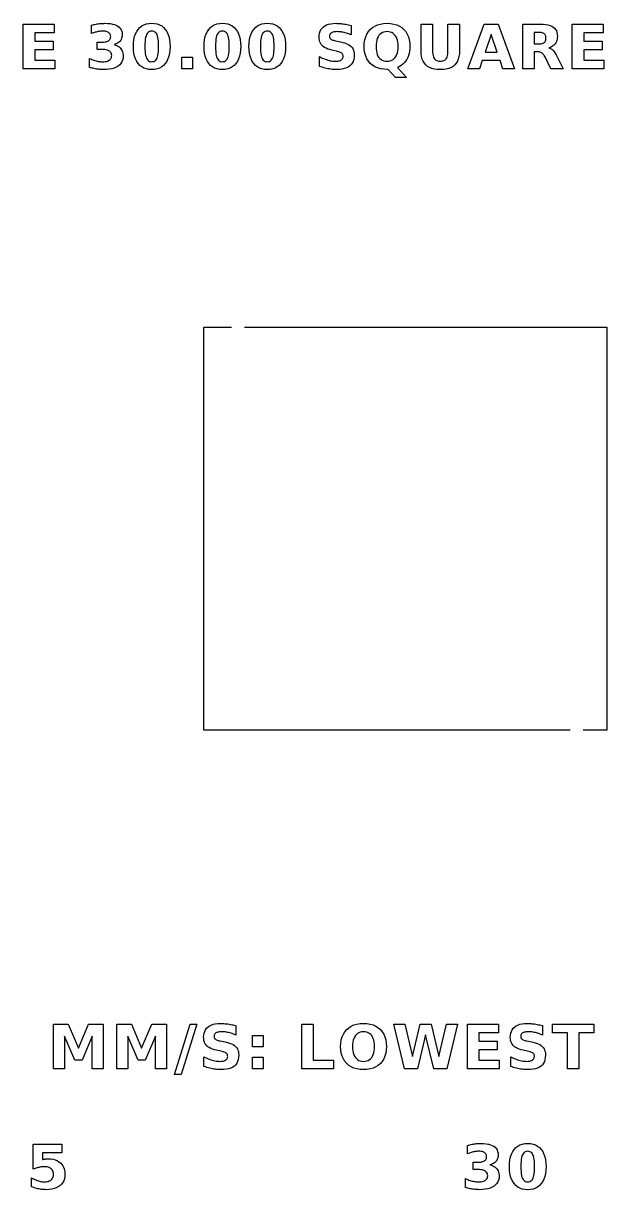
# Model space of a CAD drawing. Header units: millimetres. Extents: x 10 to 256, y 12 to 289.
# Drawn here: x 42.9 to 72.1, y 29 to 87.3 of the extents above; entities that cross this region are included whole.
import ezdxf

# ---------------------------------------------------------------- set-up
doc = ezdxf.new("R2010")
doc.units = ezdxf.units.MM
doc.layers.add('CUT', color=1, linetype='CONTINUOUS')
doc.layers.add('ENGRAVE', color=5, linetype='CONTINUOUS')

msp = doc.modelspace()

# ---------------------------------------------------------------- linework, layer by layer
at = {"layer": 'CUT', "color": 1}
for points in [[(70.25, 51.925), (51.925, 51.925), (51.925, 72.075), (53.3, 72.075)], [(53.95, 72.075), (72.075, 72.075), (72.075, 51.925), (70.9, 51.925)]]:
    msp.add_lwpolyline(points, dxfattribs=at)
at = {"layer": 'ENGRAVE', "color": 5}
for points in [[(44.3815, 86.3786), (44.3815, 85.9444), (43.464, 85.9444), (43.464, 85.4342), (44.4726, 85.4342), (44.4726, 85), (42.8896, 85), (42.8896, 87.2275), (44.4397, 87.2275), (44.4397, 86.7933), (43.464, 86.7933), (43.464, 86.3786), (44.3815, 86.3786)], [(47.7703, 85.9989), (47.8061, 85.9487), (47.8354, 85.8942), (47.8582, 85.8353), (47.8744, 85.7721), (47.8842, 85.7045), (47.8874, 85.6326), (47.8804, 85.5266), (47.8593, 85.4294), (47.824, 85.3411), (47.7747, 85.2616), (47.7113, 85.1909), (47.6338, 85.1291), (47.5428, 85.0764), (47.4389, 85.0333), (47.322, 84.9998), (47.1922, 84.9759), (47.0495, 84.9615), (46.8938, 84.9567), (46.8366, 84.9575), (46.7793, 84.9598), (46.722, 84.9636), (46.6647, 84.969), (46.6073, 84.9759), (46.5499, 84.9843), (46.4926, 84.9943), (46.4354, 85.0058), (46.3785, 85.0188), (46.3218, 85.0334), (46.2653, 85.0495), (46.209, 85.0671), (46.209, 85.5103), (46.2626, 85.4845), (46.3161, 85.4609), (46.3695, 85.4396), (46.4228, 85.4204), (46.476, 85.4034), (46.529, 85.3887), (46.5818, 85.3761), (46.6344, 85.3659), (46.6866, 85.3579), (46.7385, 85.3522), (46.7902, 85.3488), (46.8416, 85.3476), (46.9147, 85.3498), (46.9819, 85.3564), (47.0432, 85.3674), (47.0985, 85.3828), (47.1479, 85.4025), (47.1914, 85.4267), (47.2286, 85.455), (47.259, 85.487), (47.2826, 85.5229), (47.2995, 85.5626), (47.3097, 85.6062), (47.313, 85.6535), (47.3096, 85.7022), (47.2992, 85.7467), (47.2819, 85.7872), (47.2577, 85.8236), (47.2265, 85.8558), (47.1885, 85.884), (47.1436, 85.9079), (47.0922, 85.9275), (47.0342, 85.9427), (46.9696, 85.9536), (46.8985, 85.9601), (46.8207, 85.9623), (46.5909, 85.9623), (46.5909, 86.3323), (46.8326, 86.3323), (46.9017, 86.3342), (46.9646, 86.3399), (47.0214, 86.3493), (47.072, 86.3625), (47.1165, 86.3795), (47.1549, 86.4002), (47.1873, 86.4248), (47.2137, 86.4533), (47.2343, 86.4858), (47.249, 86.5222), (47.2579, 86.5626), (47.2608, 86.6069), (47.258, 86.648), (47.2494, 86.6859), (47.2351, 86.7206), (47.2151, 86.7521), (47.1893, 86.7803), (47.1579, 86.8053), (47.1212, 86.8267), (47.0798, 86.8442), (47.0337, 86.8579), (46.9828, 86.8676), (46.9272, 86.8735), (46.8669, 86.8754), (46.8206, 86.8745), (46.7741, 86.8719), (46.7274, 86.8676), (46.6806, 86.8615), (46.6336, 86.8536), (46.5864, 86.8441), (46.5392, 86.8328), (46.4921, 86.8199), (46.4451, 86.8053), (46.3981, 86.789), (46.3512, 86.7711), (46.3045, 86.7516), (46.3045, 87.1723), (46.3611, 87.1876), (46.4175, 87.2015), (46.4738, 87.2141), (46.5299, 87.2254), (46.5859, 87.2353), (46.6416, 87.2439), (46.6972, 87.2512), (46.7524, 87.2572), (46.8073, 87.2618), (46.8618, 87.2651), (46.916, 87.2671), (46.9699, 87.2678), (47.1085, 87.2638), (47.235, 87.252), (47.3494, 87.2322), (47.4516, 87.2045), (47.5417, 87.1688), (47.6196, 87.1253), (47.6855, 87.0738), (47.7394, 87.0143), (47.7813, 86.9468), (47.8113, 86.8713), (47.8292, 86.7879), (47.8352, 86.6964), (47.8324, 86.6332), (47.8238, 86.5739), (47.8095, 86.5186), (47.7895, 86.4673), (47.7637, 86.4198), (47.7323, 86.3763), (47.6952, 86.3369), (47.6527, 86.3015), (47.6047, 86.2702), (47.5512, 86.2431), (47.4923, 86.22), (47.4279, 86.201), (47.5, 86.1793), (47.5661, 86.1527), (47.6262, 86.1214), (47.6802, 86.0853), (47.7283, 86.0445), (47.7703, 85.9989)], [(49.9089, 85.1655), (49.8126, 85.0903), (49.7053, 85.0319), (49.5868, 84.9901), (49.4573, 84.9651), (49.3166, 84.9567), (49.1755, 84.9651), (49.0456, 84.9901), (48.9269, 85.0319), (48.8193, 85.0903), (48.7229, 85.1655), (48.6378, 85.2574), (48.5648, 85.3646), (48.5052, 85.4859), (48.4587, 85.6212), (48.4256, 85.7706), (48.4057, 85.934), (48.3991, 86.1115), (48.4057, 86.2895), (48.4256, 86.4533), (48.4587, 86.6029), (48.5052, 86.7385), (48.5648, 86.8599), (48.6378, 86.9672), (48.7229, 87.059), (48.8193, 87.1342), (48.9269, 87.1926), (49.0456, 87.2344), (49.1755, 87.2594), (49.3166, 87.2678), (49.4573, 87.2594), (49.5868, 87.2344), (49.7053, 87.1926), (49.8126, 87.1342), (49.9089, 87.059), (49.994, 86.9672), (50.0669, 86.8599), (50.1266, 86.7385), (50.173, 86.6029), (50.2062, 86.4533), (50.2261, 86.2895), (50.2327, 86.1115), (50.2261, 85.934), (50.2062, 85.7706), (50.173, 85.6212), (50.1266, 85.4859), (50.0669, 85.3646), (49.994, 85.2574), (49.9089, 85.1655)], [(53.4401, 85.1655), (53.3439, 85.0903), (53.2365, 85.0319), (53.1181, 84.9901), (52.9885, 84.9651), (52.8479, 84.9567), (52.7068, 84.9651), (52.5768, 84.9901), (52.4581, 85.0319), (52.3506, 85.0903), (52.2542, 85.1655), (52.169, 85.2574), (52.0961, 85.3646), (52.0364, 85.4859), (51.99, 85.6212), (51.9568, 85.7706), (51.937, 85.934), (51.9303, 86.1115), (51.937, 86.2895), (51.9568, 86.4533), (51.99, 86.6029), (52.0364, 86.7385), (52.0961, 86.8599), (52.169, 86.9672), (52.2542, 87.059), (52.3506, 87.1342), (52.4581, 87.1926), (52.5768, 87.2344), (52.7068, 87.2594), (52.8479, 87.2678), (52.9885, 87.2594), (53.1181, 87.2344), (53.2365, 87.1926), (53.3439, 87.1342), (53.4401, 87.059), (53.5252, 86.9672), (53.5982, 86.8599), (53.6579, 86.7385), (53.7043, 86.6029), (53.7374, 86.4533), (53.7573, 86.2895), (53.764, 86.1115), (53.7573, 85.934), (53.7374, 85.7706), (53.7043, 85.6212), (53.6579, 85.4859), (53.5982, 85.3646), (53.5252, 85.2574), (53.4401, 85.1655)], [(55.7735, 85.2574), (55.6884, 85.1655), (55.5922, 85.0903), (55.4848, 85.0319), (55.3664, 84.9901), (55.2368, 84.9651), (55.0962, 84.9567), (54.955, 84.9651), (54.8251, 84.9901), (54.7064, 85.0319), (54.5988, 85.0903), (54.5025, 85.1655), (54.4173, 85.2574), (54.3444, 85.3646), (54.2847, 85.4859), (54.2383, 85.6212), (54.2051, 85.7706), (54.1852, 85.934), (54.1786, 86.1115), (54.1852, 86.2895), (54.2051, 86.4533), (54.2383, 86.6029), (54.2847, 86.7385), (54.3444, 86.8599), (54.4173, 86.9672), (54.5025, 87.059), (54.5988, 87.1342), (54.7064, 87.1926), (54.8251, 87.2344), (54.955, 87.2594), (55.0962, 87.2678), (55.2368, 87.2594), (55.3664, 87.2344), (55.4848, 87.1926), (55.5922, 87.1342), (55.6884, 87.059), (55.7735, 86.9672), (55.8465, 86.8599), (55.9061, 86.7385), (55.9526, 86.6029), (55.9857, 86.4533), (56.0056, 86.2895), (56.0122, 86.1115), (56.0056, 85.934), (55.9857, 85.7706), (55.9526, 85.6212), (55.9061, 85.4859), (55.8465, 85.3646), (55.7735, 85.2574)], [(59.0566, 86.7774), (58.9977, 86.7947), (58.9392, 86.8098), (58.8816, 86.8225), (58.825, 86.833), (58.7695, 86.8411), (58.7151, 86.8469), (58.6618, 86.8504), (58.6095, 86.8515), (58.5439, 86.85), (58.4842, 86.8452), (58.4305, 86.8374), (58.3827, 86.8263), (58.341, 86.8122), (58.3052, 86.7948), (58.2751, 86.7742), (58.2504, 86.7501), (58.2313, 86.7225), (58.2176, 86.6914), (58.2094, 86.6568), (58.2067, 86.6188), (58.2085, 86.59), (58.2141, 86.5635), (58.2233, 86.5392), (58.2362, 86.517), (58.2528, 86.497), (58.2731, 86.4793), (58.2982, 86.463), (58.3294, 86.4475), (58.3665, 86.4329), (58.4097, 86.4189), (58.4588, 86.4058), (58.514, 86.3935), (58.7587, 86.3443), (58.8766, 86.3172), (58.9825, 86.2859), (59.0765, 86.2503), (59.1586, 86.2103), (59.2287, 86.1661), (59.2869, 86.1175), (59.3347, 86.0632), (59.3739, 86.0018), (59.4044, 85.9332), (59.4261, 85.8576), (59.4392, 85.7747), (59.4435, 85.6848), (59.4375, 85.5672), (59.4192, 85.4601), (59.3889, 85.3635), (59.3464, 85.2773), (59.2917, 85.2017), (59.225, 85.1365), (59.1457, 85.0816), (59.0536, 85.0366), (58.9488, 85.0017), (58.8311, 84.9767), (58.7006, 84.9617), (58.5573, 84.9567), (58.4866, 84.9579), (58.4159, 84.9612), (58.3451, 84.9668), (58.2742, 84.9746), (58.2032, 84.9847), (58.1321, 84.997), (58.061, 85.0115), (57.9899, 85.0282), (57.9187, 85.047), (57.8476, 85.068), (57.7765, 85.0911), (57.7054, 85.1164), (57.7054, 85.6013), (57.7761, 85.565), (57.846, 85.5319), (57.9152, 85.5019), (57.9836, 85.4749), (58.0511, 85.4511), (58.1179, 85.4304), (58.1839, 85.4129), (58.2491, 85.3985), (58.3135, 85.3874), (58.3772, 85.3794), (58.44, 85.3746), (58.5021, 85.373), (58.5623, 85.3747), (58.6176, 85.38), (58.6681, 85.3887), (58.7136, 85.4008), (58.7543, 85.4165), (58.79, 85.4357), (58.8206, 85.458), (58.8456, 85.4834), (58.865, 85.5117), (58.8789, 85.5431), (58.8872, 85.5774), (58.89, 85.6147), (58.8881, 85.6482), (58.8825, 85.679), (58.873, 85.7072), (58.8598, 85.7327), (58.8429, 85.7556), (58.8221, 85.7758), (58.7957, 85.7944), (58.7619, 85.8123), (58.7205, 85.8295), (58.6716, 85.8461), (58.6152, 85.862), (58.5513, 85.8773), (58.329, 85.9265), (58.2226, 85.9527), (58.1262, 85.9837), (58.0398, 86.0194), (57.9633, 86.0598), (57.8969, 86.1049), (57.8404, 86.1548), (57.7932, 86.21), (57.7546, 86.2713), (57.7246, 86.3387), (57.7031, 86.4121), (57.6903, 86.4915), (57.686, 86.577), (57.692, 86.6836), (57.7099, 86.7817), (57.7397, 86.8713), (57.7815, 86.9523), (57.8352, 87.0248), (57.9008, 87.0888), (57.9777, 87.1435), (58.0649, 87.1882), (58.1627, 87.223), (58.2708, 87.2479), (58.3895, 87.2628), (58.5185, 87.2678), (58.58, 87.267), (58.642, 87.2647), (58.7046, 87.2609), (58.7678, 87.2555), (58.8316, 87.2486), (58.896, 87.2402), (58.961, 87.2302), (59.0268, 87.2187), (59.0933, 87.2057), (59.1606, 87.1911), (59.2286, 87.175), (59.2973, 87.1574), (59.2973, 86.6859), (59.2364, 86.7122), (59.176, 86.7362), (59.116, 86.7579), (59.0566, 86.7774)], [(60.2476, 85.2641), (60.1541, 85.3722), (60.0777, 85.4935), (60.0182, 85.6281), (59.9757, 85.776), (59.9502, 85.9371), (59.9417, 86.1115), (59.9502, 86.2855), (59.9756, 86.4465), (60.018, 86.5945), (60.0773, 86.7295), (60.1536, 86.8515), (60.2468, 86.9604), (60.3549, 87.0544), (60.4759, 87.1312), (60.6096, 87.191), (60.7561, 87.2336), (60.9154, 87.2593), (61.0876, 87.2678), (61.2614, 87.2593), (61.422, 87.234), (61.5693, 87.1917), (61.7032, 87.1325), (61.8239, 87.0564), (61.9313, 86.9634), (62.0236, 86.8552), (62.0991, 86.7335), (62.1579, 86.5983), (62.1998, 86.4495), (62.225, 86.2873), (62.2334, 86.1115), (62.2289, 85.9891), (62.2156, 85.8725), (62.1933, 85.7617), (62.1621, 85.6566), (62.122, 85.5574), (62.073, 85.464), (62.0156, 85.3772), (61.9504, 85.2979), (61.8774, 85.226), (61.7965, 85.1616), (61.7078, 85.1047), (61.6112, 85.0552), (62.0603, 84.5539), (61.5128, 84.5539), (61.1487, 84.9597), (61.104, 84.9597), (60.9273, 84.9682), (60.7641, 84.9935), (60.6146, 85.0358), (60.4787, 85.095), (60.3563, 85.1711), (60.2476, 85.2641)], [(63.3868, 85.6555), (63.4043, 85.5941), (63.4269, 85.5415), (63.4545, 85.4976), (63.4877, 85.4613), (63.5273, 85.4317), (63.5732, 85.4086), (63.6255, 85.3921), (63.6842, 85.3823), (63.7491, 85.379), (63.8145, 85.3823), (63.8735, 85.3921), (63.9261, 85.4086), (63.9722, 85.4317), (64.012, 85.4613), (64.0453, 85.4976), (64.0729, 85.5415), (64.0954, 85.5941), (64.113, 85.6555), (64.1255, 85.7257), (64.133, 85.8046), (64.1355, 85.8922), (64.1355, 87.2275), (64.7099, 87.2275), (64.7099, 85.8922), (64.7034, 85.7413), (64.6836, 85.6038), (64.6506, 85.4797), (64.6045, 85.369), (64.5452, 85.2718), (64.4727, 85.188), (64.3867, 85.1173), (64.2869, 85.0595), (64.1732, 85.0145), (64.0457, 84.9824), (63.9043, 84.9632), (63.7491, 84.9567), (63.5944, 84.9632), (63.4534, 84.9824), (63.3261, 85.0145), (63.2127, 85.0595), (63.113, 85.1173), (63.027, 85.188), (62.9545, 85.2718), (62.8952, 85.369), (62.8491, 85.4797), (62.8161, 85.6038), (62.7964, 85.7413), (62.7898, 85.8922), (62.7898, 87.2275), (63.3642, 87.2275), (63.3642, 85.8922), (63.3667, 85.8046), (63.3742, 85.7257), (63.3868, 85.6555)], [(66.8851, 85), (66.7449, 85.4058), (65.8467, 85.4058), (65.705, 85), (65.1276, 85), (65.9526, 87.2275), (66.6375, 87.2275), (67.4625, 85), (66.8851, 85)], [(69.0247, 87.2111), (69.1388, 87.1906), (69.2398, 87.1619), (69.3278, 87.1249), (69.4027, 87.0798), (69.4654, 87.0258), (69.5167, 86.9623), (69.5566, 86.8892), (69.5851, 86.8066), (69.6021, 86.7145), (69.6078, 86.6128), (69.6049, 86.5414), (69.596, 86.4744), (69.5812, 86.4118), (69.5604, 86.3535), (69.5338, 86.2997), (69.5012, 86.2503), (69.4626, 86.2051), (69.418, 86.1641), (69.3675, 86.1272), (69.3109, 86.0944), (69.2483, 86.0658), (69.1796, 86.0414), (69.2183, 86.0306), (69.2555, 86.0159), (69.2914, 85.9976), (69.3259, 85.9754), (69.359, 85.9495), (69.3908, 85.9198), (69.4219, 85.8855), (69.4532, 85.8458), (69.4846, 85.8006), (69.5161, 85.75), (69.5477, 85.694), (69.5795, 85.6326), (69.8913, 85), (69.2796, 85), (69.0081, 85.5535), (68.9807, 85.6063), (68.9531, 85.6532), (68.9255, 85.6941), (68.8977, 85.7292), (68.8698, 85.7585), (68.8417, 85.7818), (68.8121, 85.8005), (68.7793, 85.8158), (68.7434, 85.8277), (68.7045, 85.8362), (68.6624, 85.8413), (68.6172, 85.843), (68.4546, 85.843), (68.4546, 85), (67.8801, 85), (67.8801, 87.2275), (68.7574, 87.2275), (68.8976, 87.2234), (69.0247, 87.2111)], [(71.8472, 85.9444), (70.9296, 85.9444), (70.9296, 85.4342), (71.9382, 85.4342), (71.9382, 85), (70.3552, 85), (70.3552, 87.2275), (71.9054, 87.2275), (71.9054, 86.7933), (70.9296, 86.7933), (70.9296, 86.3786), (71.8472, 86.3786), (71.8472, 85.9444)], [(49.5509, 86.7568), (49.5159, 86.7995), (49.475, 86.8327), (49.4281, 86.8564), (49.3753, 86.8707), (49.3166, 86.8754), (49.2579, 86.8707), (49.2051, 86.8564), (49.1581, 86.8327), (49.117, 86.7995), (49.0819, 86.7568), (49.0525, 86.7046), (49.0284, 86.6408), (49.0086, 86.5633), (48.9932, 86.472), (48.9823, 86.3671), (48.9757, 86.2484), (48.9735, 86.116), (48.9757, 85.9822), (48.9823, 85.8622), (48.9932, 85.7561), (49.0086, 85.6638), (49.0284, 85.5853), (49.0525, 85.5207), (49.0819, 85.4678), (49.117, 85.4245), (49.1581, 85.3909), (49.2051, 85.3669), (49.2579, 85.3524), (49.3166, 85.3476), (49.3749, 85.3524), (49.4274, 85.3669), (49.474, 85.3909), (49.5149, 85.4245), (49.55, 85.4678), (49.5792, 85.5207), (49.6034, 85.5853), (49.6231, 85.6638), (49.6385, 85.7561), (49.6495, 85.8622), (49.6561, 85.9822), (49.6583, 86.116), (49.6561, 86.2484), (49.6496, 86.3671), (49.6387, 86.472), (49.6235, 86.5633), (49.6039, 86.6408), (49.58, 86.7046), (49.5509, 86.7568)], [(53.0821, 86.7568), (53.0471, 86.7995), (53.0062, 86.8327), (52.9594, 86.8564), (52.9066, 86.8707), (52.8479, 86.8754), (52.7892, 86.8707), (52.7363, 86.8564), (52.6894, 86.8327), (52.6483, 86.7995), (52.6131, 86.7568), (52.5838, 86.7046), (52.5596, 86.6408), (52.5399, 86.5633), (52.5245, 86.472), (52.5135, 86.3671), (52.5069, 86.2484), (52.5047, 86.116), (52.5069, 85.9822), (52.5135, 85.8622), (52.5245, 85.7561), (52.5399, 85.6638), (52.5596, 85.5853), (52.5838, 85.5207), (52.6131, 85.4678), (52.6483, 85.4245), (52.6894, 85.3909), (52.7363, 85.3669), (52.7892, 85.3524), (52.8479, 85.3476), (52.9062, 85.3524), (52.9586, 85.3669), (53.0053, 85.3909), (53.0462, 85.4245), (53.0812, 85.4678), (53.1105, 85.5207), (53.1346, 85.5853), (53.1544, 85.6638), (53.1698, 85.7561), (53.1808, 85.8622), (53.1873, 85.9822), (53.1895, 86.116), (53.1874, 86.2484), (53.1808, 86.3671), (53.17, 86.472), (53.1547, 86.5633), (53.1352, 86.6408), (53.1112, 86.7046), (53.0821, 86.7568)], [(55.3595, 86.7046), (55.3304, 86.7568), (55.2954, 86.7995), (55.2545, 86.8327), (55.2076, 86.8564), (55.1549, 86.8707), (55.0962, 86.8754), (55.0374, 86.8707), (54.9846, 86.8564), (54.9376, 86.8327), (54.8966, 86.7995), (54.8614, 86.7568), (54.8321, 86.7046), (54.8079, 86.6408), (54.7882, 86.5633), (54.7728, 86.472), (54.7618, 86.3671), (54.7552, 86.2484), (54.753, 86.116), (54.7552, 85.9822), (54.7618, 85.8622), (54.7728, 85.7561), (54.7882, 85.6638), (54.8079, 85.5853), (54.8321, 85.5207), (54.8614, 85.4678), (54.8966, 85.4245), (54.9376, 85.3909), (54.9846, 85.3669), (55.0374, 85.3524), (55.0962, 85.3476), (55.1544, 85.3524), (55.2069, 85.3669), (55.2536, 85.3909), (55.2944, 85.4245), (55.3295, 85.4678), (55.3588, 85.5207), (55.3829, 85.5853), (55.4027, 85.6638), (55.4181, 85.7561), (55.429, 85.8622), (55.4356, 85.9822), (55.4378, 86.116), (55.4356, 86.2484), (55.4291, 86.3671), (55.4182, 86.472), (55.403, 86.5633), (55.3834, 86.6408), (55.3595, 86.7046)], [(60.636, 86.5885), (60.5999, 86.5107), (60.5717, 86.4241), (60.5516, 86.3287), (60.5396, 86.2245), (60.5355, 86.1115), (60.5395, 85.9968), (60.5513, 85.8915), (60.571, 85.7954), (60.5985, 85.7087), (60.634, 85.6313), (60.6773, 85.5632), (60.728, 85.5051), (60.7859, 85.4575), (60.8507, 85.4205), (60.9226, 85.3941), (61.0016, 85.3783), (61.0876, 85.373), (61.1723, 85.3784), (61.2504, 85.3945), (61.3218, 85.4215), (61.3866, 85.4592), (61.4448, 85.5077), (61.4964, 85.5669), (61.5406, 85.636), (61.5768, 85.7137), (61.6049, 85.8001), (61.625, 85.8952), (61.6371, 85.999), (61.6411, 86.1115), (61.6371, 86.2245), (61.625, 86.3287), (61.6049, 86.4241), (61.5768, 86.5107), (61.5406, 86.5885), (61.4964, 86.6576), (61.4448, 86.7168), (61.3866, 86.7653), (61.3218, 86.803), (61.2504, 86.83), (61.1723, 86.8461), (61.0876, 86.8515), (61.0033, 86.8461), (60.9256, 86.83), (60.8544, 86.803), (60.7898, 86.7653), (60.7318, 86.7168), (60.6803, 86.6576), (60.636, 86.5885)], [(66.6002, 85.8191), (66.2958, 86.7053), (65.9899, 85.8191), (66.6002, 85.8191)], [(68.9551, 86.307), (68.979, 86.3317), (68.9986, 86.3613), (69.0139, 86.3957), (69.0247, 86.4349), (69.0313, 86.479), (69.0334, 86.5278), (69.0313, 86.5761), (69.0247, 86.6196), (69.0139, 86.6583), (68.9986, 86.6922), (68.979, 86.7213), (68.9551, 86.7456), (68.9262, 86.7657), (68.8915, 86.7821), (68.8512, 86.7948), (68.8052, 86.804), (68.7536, 86.8094), (68.6963, 86.8113), (68.4546, 86.8113), (68.4546, 86.2398), (68.6963, 86.2398), (68.7536, 86.2417), (68.8052, 86.2473), (68.8512, 86.2566), (68.8915, 86.2697), (68.9262, 86.2865), (68.9551, 86.307)], [(51.3501, 85.5774), (51.3501, 85), (50.813, 85), (50.813, 85.5774), (51.3501, 85.5774)], [(46.3419, 35), (46.3419, 36.6292), (45.8286, 35.4282), (45.4646, 35.4282), (44.9514, 36.6292), (44.9514, 35), (44.4068, 35), (44.4068, 37.2275), (45.1379, 37.2275), (45.6451, 36.0354), (46.1554, 37.2275), (46.885, 37.2275), (46.885, 35), (46.3419, 35)], [(50.0478, 35), (49.5047, 35), (49.5047, 36.6292), (48.9915, 35.4282), (48.6275, 35.4282), (48.1142, 36.6292), (48.1142, 35), (47.5697, 35), (47.5697, 37.2275), (48.3007, 37.2275), (48.808, 36.0354), (49.3182, 37.2275), (50.0478, 37.2275), (50.0478, 35)], [(50.7817, 34.7165), (50.452, 34.7165), (51.2368, 37.2275), (51.568, 37.2275), (50.7817, 34.7165)], [(53.2802, 36.7774), (53.2212, 36.7947), (53.1628, 36.8098), (53.1052, 36.8225), (53.0486, 36.833), (52.9931, 36.8411), (52.9387, 36.8469), (52.8853, 36.8504), (52.8331, 36.8515), (52.7674, 36.85), (52.7078, 36.8452), (52.654, 36.8374), (52.6063, 36.8263), (52.5645, 36.8122), (52.5287, 36.7948), (52.4986, 36.7742), (52.474, 36.7501), (52.4549, 36.7225), (52.4412, 36.6914), (52.433, 36.6568), (52.4303, 36.6188), (52.4321, 36.59), (52.4376, 36.5635), (52.4468, 36.5392), (52.4598, 36.517), (52.4764, 36.497), (52.4966, 36.4793), (52.5218, 36.463), (52.5529, 36.4475), (52.5901, 36.4329), (52.6332, 36.4189), (52.6824, 36.4058), (52.7376, 36.3935), (52.9823, 36.3443), (53.1001, 36.3172), (53.2061, 36.2859), (53.3001, 36.2503), (53.3821, 36.2103), (53.4523, 36.1661), (53.5104, 36.1175), (53.5583, 36.0632), (53.5975, 36.0018), (53.6279, 35.9332), (53.6497, 35.8576), (53.6627, 35.7747), (53.6671, 35.6848), (53.661, 35.5672), (53.6428, 35.4601), (53.6125, 35.3635), (53.57, 35.2773), (53.5153, 35.2017), (53.4485, 35.1365), (53.3693, 35.0816), (53.2772, 35.0366), (53.1723, 35.0017), (53.0546, 34.9767), (52.9242, 34.9617), (52.7809, 34.9567), (52.7102, 34.9579), (52.6395, 34.9612), (52.5686, 34.9668), (52.4977, 34.9746), (52.4267, 34.9847), (52.3557, 34.997), (52.2845, 35.0115), (52.2134, 35.0282), (52.1423, 35.047), (52.0712, 35.068), (52.0001, 35.0911), (51.9289, 35.1164), (51.9289, 35.6013), (51.9997, 35.565), (52.0696, 35.5319), (52.1388, 35.5019), (52.2071, 35.4749), (52.2747, 35.4511), (52.3415, 35.4304), (52.4075, 35.4129), (52.4727, 35.3985), (52.5371, 35.3874), (52.6008, 35.3794), (52.6636, 35.3746), (52.7257, 35.373), (52.7859, 35.3747), (52.8412, 35.38), (52.8916, 35.3887), (52.9372, 35.4008), (52.9778, 35.4165), (53.0136, 35.4357), (53.0442, 35.458), (53.0691, 35.4834), (53.0886, 35.5117), (53.1025, 35.5431), (53.1108, 35.5774), (53.1136, 35.6147), (53.1117, 35.6482), (53.106, 35.679), (53.0966, 35.7072), (53.0834, 35.7327), (53.0664, 35.7556), (53.0457, 35.7758), (53.0193, 35.7944), (52.9854, 35.8123), (52.944, 35.8295), (52.8952, 35.8461), (52.8388, 35.862), (52.7749, 35.8773), (52.5526, 35.9265), (52.4462, 35.9527), (52.3498, 35.9837), (52.2633, 36.0194), (52.1869, 36.0598), (52.1204, 36.1049), (52.064, 36.1548), (52.0168, 36.21), (51.9782, 36.2713), (51.9482, 36.3387), (51.9267, 36.4121), (51.9138, 36.4915), (51.9096, 36.577), (51.9155, 36.6836), (51.9334, 36.7817), (51.9633, 36.8713), (52.005, 36.9523), (52.0588, 37.0248), (52.1244, 37.0888), (52.2012, 37.1435), (52.2885, 37.1882), (52.3862, 37.223), (52.4944, 37.2479), (52.613, 37.2628), (52.7421, 37.2678), (52.8035, 37.267), (52.8656, 37.2647), (52.9282, 37.2609), (52.9914, 37.2555), (53.0552, 37.2486), (53.1195, 37.2402), (53.1846, 37.2302), (53.2503, 37.2187), (53.3169, 37.2057), (53.3841, 37.1911), (53.4521, 37.175), (53.5209, 37.1574), (53.5209, 36.6859), (53.46, 36.7122), (53.3995, 36.7362), (53.3396, 36.7579), (53.2802, 36.7774)], [(56.8237, 37.2275), (57.3982, 37.2275), (57.3982, 35.4342), (58.4067, 35.4342), (58.4067, 35), (56.8237, 35), (56.8237, 37.2275)], [(60.845, 36.8515), (60.9211, 36.7295), (60.9803, 36.5945), (61.0225, 36.4465), (61.0479, 36.2855), (61.0563, 36.1115), (61.0479, 35.938), (61.0225, 35.7773), (60.9803, 35.6296), (60.9211, 35.4948), (60.845, 35.373), (60.752, 35.2641), (60.6441, 35.1702), (60.5232, 35.0933), (60.3894, 35.0336), (60.2427, 34.9909), (60.0831, 34.9653), (59.9105, 34.9567), (59.7384, 34.9653), (59.579, 34.9909), (59.4325, 35.0336), (59.2988, 35.0933), (59.1779, 35.1702), (59.0698, 35.2641), (58.9766, 35.373), (58.9003, 35.4948), (58.841, 35.6296), (58.7986, 35.7773), (58.7732, 35.938), (58.7647, 36.1115), (58.7732, 36.2855), (58.7986, 36.4465), (58.841, 36.5945), (58.9003, 36.7295), (58.9766, 36.8515), (59.0698, 36.9604), (59.1779, 37.0544), (59.2988, 37.1312), (59.4325, 37.191), (59.579, 37.2336), (59.7384, 37.2593), (59.9105, 37.2678), (60.0831, 37.2593), (60.2427, 37.2336), (60.3894, 37.191), (60.5232, 37.1312), (60.6441, 37.0544), (60.752, 36.9604), (60.845, 36.8515)], [(59.459, 36.5885), (59.4228, 36.5107), (59.3947, 36.4241), (59.3746, 36.3287), (59.3625, 36.2245), (59.3585, 36.1115), (59.3625, 35.999), (59.3746, 35.8952), (59.3947, 35.8001), (59.4228, 35.7137), (59.459, 35.636), (59.5032, 35.5669), (59.5547, 35.5077), (59.6128, 35.4592), (59.6774, 35.4215), (59.7486, 35.3945), (59.8263, 35.3784), (59.9105, 35.373), (59.9952, 35.3784), (60.0733, 35.3945), (60.1448, 35.4215), (60.2096, 35.4592), (60.2678, 35.5077), (60.3193, 35.5669), (60.3635, 35.636), (60.3997, 35.7137), (60.4279, 35.8001), (60.448, 35.8952), (60.46, 35.999), (60.464, 36.1115), (60.46, 36.2245), (60.448, 36.3287), (60.4279, 36.4241), (60.3997, 36.5107), (60.3635, 36.5885), (60.3193, 36.6576), (60.2678, 36.7168), (60.2096, 36.7653), (60.1448, 36.803), (60.0733, 36.83), (59.9952, 36.8461), (59.9105, 36.8515), (59.8263, 36.8461), (59.7486, 36.83), (59.6774, 36.803), (59.6128, 36.7653), (59.5547, 36.7168), (59.5032, 36.6576), (59.459, 36.5885)], [(64.0611, 37.2275), (64.6071, 37.2275), (64.0819, 35), (63.4195, 35), (63.0152, 36.6934), (62.6153, 35), (61.9529, 35), (61.4233, 37.2275), (61.9738, 37.2275), (62.3587, 35.6087), (62.7407, 37.2275), (63.2942, 37.2275), (63.6761, 35.6087), (64.0611, 37.2275)], [(66.5973, 35.9444), (65.6797, 35.9444), (65.6797, 35.4342), (66.6883, 35.4342), (66.6883, 35), (65.1053, 35), (65.1053, 37.2275), (66.6555, 37.2275), (66.6555, 36.7933), (65.6797, 36.7933), (65.6797, 36.3786), (66.5973, 36.3786), (66.5973, 35.9444)], [(68.5653, 36.7947), (68.5069, 36.8098), (68.4492, 36.8225), (68.3927, 36.833), (68.3372, 36.8411), (68.2828, 36.8469), (68.2294, 36.8504), (68.1772, 36.8515), (68.1115, 36.85), (68.0518, 36.8452), (67.9981, 36.8374), (67.9504, 36.8263), (67.9086, 36.8122), (67.8728, 36.7948), (67.8427, 36.7742), (67.8181, 36.7501), (67.799, 36.7225), (67.7853, 36.6914), (67.7771, 36.6568), (67.7743, 36.6188), (67.7762, 36.59), (67.7817, 36.5635), (67.7909, 36.5392), (67.8038, 36.517), (67.8204, 36.497), (67.8407, 36.4793), (67.8659, 36.463), (67.897, 36.4475), (67.9342, 36.4329), (67.9773, 36.4189), (68.0265, 36.4058), (68.0817, 36.3935), (68.3264, 36.3443), (68.4442, 36.3172), (68.5502, 36.2859), (68.6442, 36.2503), (68.7262, 36.2103), (68.7963, 36.1661), (68.8545, 36.1175), (68.9024, 36.0632), (68.9416, 36.0018), (68.972, 35.9332), (68.9938, 35.8576), (69.0068, 35.7747), (69.0112, 35.6848), (69.0051, 35.5672), (68.9869, 35.4601), (68.9565, 35.3635), (68.914, 35.2773), (68.8594, 35.2017), (68.7926, 35.1365), (68.7133, 35.0816), (68.6213, 35.0366), (68.5164, 35.0017), (68.3987, 34.9767), (68.2682, 34.9617), (68.1249, 34.9567), (68.0543, 34.9579), (67.9835, 34.9612), (67.9127, 34.9668), (67.8418, 34.9746), (67.7708, 34.9847), (67.6997, 34.997), (67.6286, 35.0115), (67.5575, 35.0282), (67.4864, 35.047), (67.4153, 35.068), (67.3441, 35.0911), (67.273, 35.1164), (67.273, 35.6013), (67.3438, 35.565), (67.4137, 35.5319), (67.4828, 35.5019), (67.5512, 35.4749), (67.6188, 35.4511), (67.6856, 35.4304), (67.7516, 35.4129), (67.8168, 35.3985), (67.8812, 35.3874), (67.9448, 35.3794), (68.0077, 35.3746), (68.0697, 35.373), (68.13, 35.3747), (68.1853, 35.38), (68.2357, 35.3887), (68.2813, 35.4008), (68.3219, 35.4165), (68.3577, 35.4357), (68.3882, 35.458), (68.4132, 35.4834), (68.4327, 35.5117), (68.4465, 35.5431), (68.4549, 35.5774), (68.4577, 35.6147), (68.4558, 35.6482), (68.4501, 35.679), (68.4407, 35.7072), (68.4275, 35.7327), (68.4105, 35.7556), (68.3898, 35.7758), (68.3634, 35.7944), (68.3295, 35.8123), (68.2881, 35.8295), (68.2392, 35.8461), (68.1829, 35.862), (68.119, 35.8773), (67.8967, 35.9265), (67.7903, 35.9527), (67.6938, 35.9837), (67.6074, 36.0194), (67.531, 36.0598), (67.4645, 36.1049), (67.4081, 36.1548), (67.3609, 36.21), (67.3223, 36.2713), (67.2922, 36.3387), (67.2708, 36.4121), (67.2579, 36.4915), (67.2536, 36.577), (67.2596, 36.6836), (67.2775, 36.7817), (67.3073, 36.8713), (67.3491, 36.9523), (67.4028, 37.0248), (67.4685, 37.0888), (67.5453, 37.1435), (67.6326, 37.1882), (67.7303, 37.223), (67.8385, 37.2479), (67.9571, 37.2628), (68.0862, 37.2678), (68.1476, 37.267), (68.2097, 37.2647), (68.2723, 37.2609), (68.3355, 37.2555), (68.3993, 37.2486), (68.4636, 37.2402), (68.5286, 37.2302), (68.5944, 37.2187), (68.6609, 37.2057), (68.7282, 37.1911), (68.7962, 37.175), (68.865, 37.1574), (68.865, 36.6859), (68.804, 36.7122), (68.7436, 36.7362), (68.6837, 36.7579), (68.6243, 36.7774), (68.5653, 36.7947)], [(70.1121, 36.7933), (69.3721, 36.7933), (69.3721, 37.2275), (71.4251, 37.2275), (71.4251, 36.7933), (70.6865, 36.7933), (70.6865, 35), (70.1121, 35), (70.1121, 36.7933)], [(54.8934, 36.0936), (54.3548, 36.0936), (54.3548, 36.671), (54.8934, 36.671), (54.8934, 36.0936)], [(54.8934, 35.5774), (54.8934, 35), (54.3548, 35), (54.3548, 35.5774), (54.8934, 35.5774)], [(44.8127, 31.2275), (44.8127, 30.8053), (43.8429, 30.8053), (43.8429, 30.4606), (43.8648, 30.4664), (43.8868, 30.4717), (43.9087, 30.4765), (43.9308, 30.4809), (43.9528, 30.4848), (43.9749, 30.4882), (43.9972, 30.4912), (44.0198, 30.4936), (44.0426, 30.4955), (44.0658, 30.4969), (44.0892, 30.4977), (44.113, 30.4979), (44.2437, 30.4923), (44.3644, 30.4753), (44.4751, 30.447), (44.5758, 30.4074), (44.6664, 30.3565), (44.747, 30.2943), (44.8163, 30.2219), (44.873, 30.1407), (44.9171, 30.0505), (44.9486, 29.9515), (44.9675, 29.8435), (44.9738, 29.7266), (44.967, 29.6106), (44.9464, 29.5033), (44.9121, 29.4047), (44.8641, 29.3148), (44.8023, 29.2336), (44.7269, 29.1611), (44.6393, 29.0987), (44.541, 29.0476), (44.432, 29.0078), (44.3125, 28.9794), (44.1822, 28.9624), (44.0413, 28.9567), (43.9783, 28.9577), (43.9154, 28.9608), (43.8528, 28.9659), (43.7904, 28.973), (43.7281, 28.9821), (43.6661, 28.9933), (43.6043, 29.0065), (43.5425, 29.0219), (43.4809, 29.0394), (43.4194, 29.0589), (43.3581, 29.0806), (43.2968, 29.1044), (43.2968, 29.5565), (43.357, 29.5231), (43.4161, 29.4927), (43.4742, 29.4651), (43.5312, 29.4405), (43.5873, 29.4187), (43.6422, 29.3998), (43.6962, 29.3839), (43.7491, 29.3708), (43.8009, 29.3607), (43.8518, 29.3534), (43.9016, 29.3491), (43.9503, 29.3476), (44.0175, 29.3505), (44.0797, 29.359), (44.137, 29.3732), (44.1894, 29.3931), (44.2368, 29.4186), (44.2793, 29.4498), (44.316, 29.4859), (44.346, 29.526), (44.3694, 29.5701), (44.3861, 29.6183), (44.3961, 29.6704), (44.3994, 29.7266), (44.3961, 29.7832), (44.3861, 29.8357), (44.3694, 29.884), (44.346, 29.9282), (44.316, 29.9682), (44.2793, 30.0041), (44.2368, 30.0351), (44.1894, 30.0605), (44.137, 30.0802), (44.0797, 30.0943), (44.0175, 30.1027), (43.9503, 30.1056), (43.9086, 30.1047), (43.8659, 30.102), (43.8224, 30.0975), (43.7779, 30.0913), (43.7325, 30.0833), (43.6862, 30.0735), (43.6389, 30.0618), (43.5904, 30.0482), (43.5408, 30.0326), (43.49, 30.0151), (43.438, 29.9957), (43.3849, 29.9743), (43.3849, 31.2275), (44.8127, 31.2275)], [(66.3083, 30.1793), (66.3743, 30.1527), (66.4344, 30.1214), (66.4885, 30.0853), (66.5365, 30.0445), (66.5786, 29.9989), (66.6144, 29.9487), (66.6436, 29.8942), (66.6664, 29.8353), (66.6827, 29.7721), (66.6924, 29.7045), (66.6957, 29.6326), (66.6887, 29.5266), (66.6675, 29.4294), (66.6323, 29.3411), (66.583, 29.2616), (66.5196, 29.1909), (66.4421, 29.1291), (66.3511, 29.0764), (66.2471, 29.0333), (66.1302, 28.9998), (66.0004, 28.9759), (65.8577, 28.9615), (65.702, 28.9567), (65.6448, 28.9575), (65.5876, 28.9598), (65.5303, 28.9636), (65.4729, 28.969), (65.4156, 28.9759), (65.3581, 28.9843), (65.3008, 28.9943), (65.2437, 29.0058), (65.1868, 29.0188), (65.13, 29.0334), (65.0735, 29.0495), (65.0172, 29.0671), (65.0172, 29.5103), (65.0709, 29.4845), (65.1244, 29.4609), (65.1778, 29.4396), (65.2311, 29.4204), (65.2842, 29.4034), (65.3373, 29.3887), (65.3901, 29.3761), (65.4426, 29.3659), (65.4948, 29.3579), (65.5468, 29.3522), (65.5985, 29.3488), (65.6498, 29.3476), (65.723, 29.3498), (65.7902, 29.3564), (65.8514, 29.3674), (65.9068, 29.3828), (65.9562, 29.4025), (65.9997, 29.4267), (66.0368, 29.455), (66.0672, 29.487), (66.0909, 29.5229), (66.1078, 29.5626), (66.1179, 29.6062), (66.1213, 29.6535), (66.1178, 29.7022), (66.1074, 29.7467), (66.0901, 29.7872), (66.0659, 29.8236), (66.0348, 29.8558), (65.9967, 29.884), (65.9519, 29.9079), (65.9005, 29.9275), (65.8425, 29.9427), (65.7779, 29.9536), (65.7067, 29.9601), (65.6289, 29.9623), (65.3992, 29.9623), (65.3992, 30.3323), (65.6409, 30.3323), (65.7099, 30.3342), (65.7728, 30.3399), (65.8296, 30.3493), (65.8803, 30.3625), (65.9248, 30.3795), (65.9631, 30.4002), (65.9955, 30.4248), (66.022, 30.4533), (66.0426, 30.4858), (66.0573, 30.5222), (66.0661, 30.5626), (66.0691, 30.6069), (66.0662, 30.648), (66.0576, 30.6859), (66.0433, 30.7206), (66.0233, 30.7521), (65.9976, 30.7803), (65.9661, 30.8053), (65.9294, 30.8267), (65.888, 30.8442), (65.8419, 30.8579), (65.7911, 30.8676), (65.7355, 30.8735), (65.6752, 30.8754), (65.6289, 30.8745), (65.5824, 30.8719), (65.5357, 30.8676), (65.4889, 30.8615), (65.4419, 30.8536), (65.3947, 30.8441), (65.3475, 30.8328), (65.3004, 30.8199), (65.2533, 30.8053), (65.2064, 30.789), (65.1595, 30.7711), (65.1127, 30.7516), (65.1127, 31.1723), (65.1693, 31.1876), (65.2258, 31.2015), (65.2821, 31.2141), (65.3382, 31.2254), (65.3941, 31.2353), (65.4499, 31.2439), (65.5054, 31.2512), (65.5606, 31.2572), (65.6155, 31.2618), (65.6701, 31.2651), (65.7243, 31.2671), (65.7781, 31.2678), (65.9168, 31.2638), (66.0433, 31.252), (66.1577, 31.2322), (66.2599, 31.2045), (66.35, 31.1688), (66.4279, 31.1253), (66.4938, 31.0738), (66.5477, 31.0143), (66.5896, 30.9468), (66.6195, 30.8713), (66.6375, 30.7879), (66.6435, 30.6964), (66.6406, 30.6332), (66.632, 30.5739), (66.6177, 30.5186), (66.5977, 30.4673), (66.572, 30.4198), (66.5405, 30.3763), (66.5035, 30.3369), (66.461, 30.3015), (66.413, 30.2702), (66.3595, 30.2431), (66.3006, 30.22), (66.2362, 30.201), (66.3083, 30.1793)], [(69.0144, 29.7706), (68.9813, 29.6212), (68.9349, 29.4859), (68.8752, 29.3646), (68.8022, 29.2574), (68.7171, 29.1655), (68.6209, 29.0903), (68.5135, 29.0319), (68.3951, 28.9901), (68.2655, 28.9651), (68.1249, 28.9567), (67.9838, 28.9651), (67.8538, 28.9901), (67.7351, 29.0319), (67.6276, 29.0903), (67.5312, 29.1655), (67.446, 29.2574), (67.3731, 29.3646), (67.3134, 29.4859), (67.267, 29.6212), (67.2338, 29.7706), (67.214, 29.934), (67.2073, 30.1115), (67.214, 30.2895), (67.2338, 30.4533), (67.267, 30.6029), (67.3134, 30.7385), (67.3731, 30.8599), (67.446, 30.9672), (67.5312, 31.059), (67.6276, 31.1342), (67.7351, 31.1926), (67.8538, 31.2344), (67.9838, 31.2594), (68.1249, 31.2678), (68.2655, 31.2594), (68.3951, 31.2344), (68.5135, 31.1926), (68.6209, 31.1342), (68.7171, 31.059), (68.8022, 30.9672), (68.8752, 30.8599), (68.9349, 30.7385), (68.9813, 30.6029), (69.0144, 30.4533), (69.0343, 30.2895), (69.041, 30.1115), (69.0343, 29.934), (69.0144, 29.7706)], [(68.4578, 30.3671), (68.447, 30.472), (68.4317, 30.5633), (68.4122, 30.6408), (68.3882, 30.7046), (68.3591, 30.7568), (68.3241, 30.7995), (68.2832, 30.8327), (68.2364, 30.8564), (68.1836, 30.8707), (68.1249, 30.8754), (68.0662, 30.8707), (68.0133, 30.8564), (67.9664, 30.8327), (67.9253, 30.7995), (67.8901, 30.7568), (67.8608, 30.7046), (67.8366, 30.6408), (67.8169, 30.5633), (67.8015, 30.472), (67.7905, 30.3671), (67.7839, 30.2484), (67.7817, 30.116), (67.7839, 29.9822), (67.7905, 29.8622), (67.8015, 29.7561), (67.8169, 29.6638), (67.8366, 29.5853), (67.8608, 29.5207), (67.8901, 29.4678), (67.9253, 29.4245), (67.9664, 29.3909), (68.0133, 29.3669), (68.0662, 29.3524), (68.1249, 29.3476), (68.1832, 29.3524), (68.2356, 29.3669), (68.2823, 29.3909), (68.3232, 29.4245), (68.3582, 29.4678), (68.3875, 29.5207), (68.4116, 29.5853), (68.4314, 29.6638), (68.4468, 29.7561), (68.4578, 29.8622), (68.4644, 29.9822), (68.4665, 30.116), (68.4644, 30.2484), (68.4578, 30.3671)]]:
    msp.add_lwpolyline(points, close=True, dxfattribs=at)

doc.saveas('drawing.dxf')
